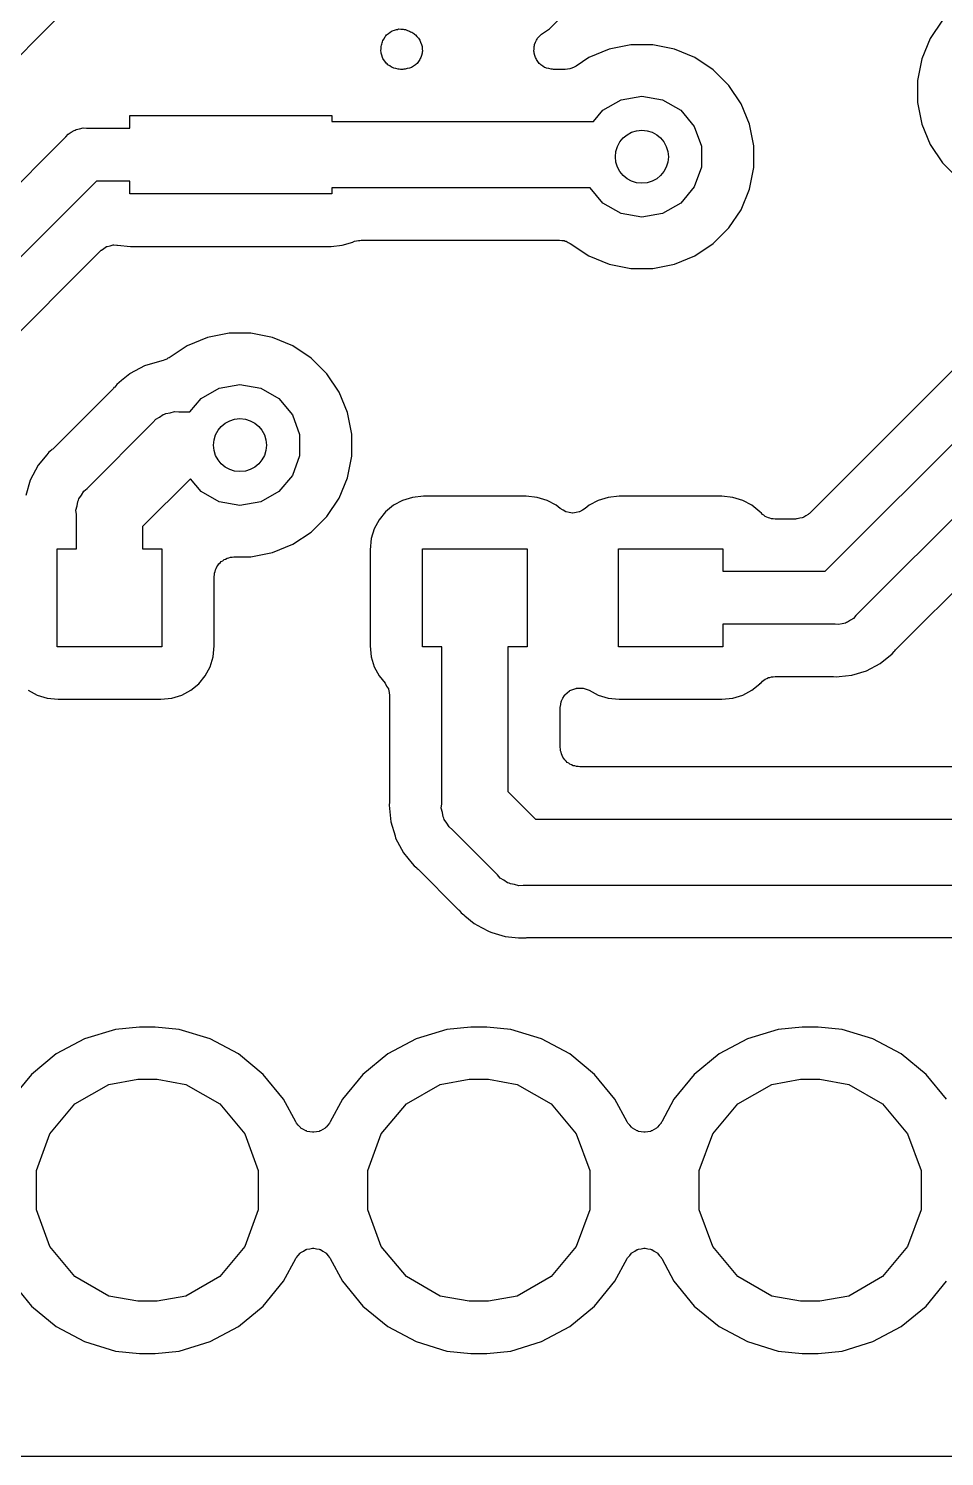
# Model space of a CAD drawing. Extents: x 91 to 190.2, y -113.9 to -59.9.
# Drawn here: x 120.51 to 127.53, y -113.13 to -102.19 of the extents above; entities that cross this region are included whole.
import ezdxf

# ---------------------------------------------------------------- set-up
doc = ezdxf.new("R2010")
doc.units = 0
doc.header["$MEASUREMENT"] = 0
doc.layers.add('BLACK', color=7, linetype='CONTINUOUS')

msp = doc.modelspace()

# ---------------------------------------------------------------- linework, layer by layer
at = {"layer": 'BLACK', "linetype": 'CONTINUOUS'}
for p, q in [((124.501, -102.191), (124.621, -102.071)), ((120.729, -102.108), (116.984, -105.854)), ((123.313, -102.201), (123.329, -102.194)), ((123.329, -102.194), (123.338, -102.194)), ((123.338, -102.194), (123.346, -102.191)), ((123.346, -102.191), (123.363, -102.193)), ((123.363, -102.193), (123.381, -102.192)), ((123.381, -102.192), (123.389, -102.194)), ((123.389, -102.194), (123.398, -102.195)), ((123.398, -102.195), (123.414, -102.202)), ((124.448, -102.226), (124.501, -102.191)), ((127.514, -102.124), (127.42, -102.264)), ((123.215, -102.316), (123.216, -102.307)), ((123.216, -102.307), (123.219, -102.297)), ((123.219, -102.297), (123.223, -102.289)), ((123.223, -102.289), (123.225, -102.28)), ((123.225, -102.28), (123.235, -102.266)), ((123.235, -102.266), (123.243, -102.25)), ((123.243, -102.25), (123.249, -102.244)), ((123.249, -102.244), (123.254, -102.237)), ((123.254, -102.237), (123.268, -102.227)), ((123.268, -102.227), (123.281, -102.215)), ((123.281, -102.215), (123.289, -102.211)), ((123.289, -102.211), (123.296, -102.206)), ((123.296, -102.206), (123.313, -102.201)), ((123.414, -102.202), (123.43, -102.207)), ((123.43, -102.207), (123.438, -102.212)), ((123.438, -102.212), (123.446, -102.216)), ((123.446, -102.216), (123.462, -102.226)), ((123.462, -102.226), (123.468, -102.232)), ((123.468, -102.232), (123.475, -102.236)), ((123.475, -102.236), (123.486, -102.25)), ((123.486, -102.25), (123.499, -102.262)), ((123.499, -102.262), (123.503, -102.27)), ((123.503, -102.27), (123.508, -102.276)), ((123.508, -102.276), (123.514, -102.293)), ((123.514, -102.293), (123.522, -102.309)), ((124.388, -102.309), (124.396, -102.293)), ((124.396, -102.293), (124.402, -102.276)), ((124.402, -102.276), (124.407, -102.27)), ((124.407, -102.27), (124.411, -102.262)), ((124.411, -102.262), (124.424, -102.25)), ((124.424, -102.25), (124.435, -102.236)), ((124.435, -102.236), (124.442, -102.232)), ((124.442, -102.232), (124.448, -102.226)), ((127.42, -102.264), (127.356, -102.42)), ((123.21, -102.359), (123.212, -102.342)), ((123.212, -102.368), (123.21, -102.359)), ((123.212, -102.325), (123.215, -102.316)), ((123.212, -102.342), (123.212, -102.325)), ((123.212, -102.377), (123.212, -102.368)), ((123.218, -102.393), (123.212, -102.377)), ((123.221, -102.41), (123.218, -102.393)), ((123.226, -102.417), (123.221, -102.41)), ((123.229, -102.426), (123.226, -102.417)), ((123.516, -102.411), (123.511, -102.418)), ((123.52, -102.394), (123.516, -102.411)), ((123.526, -102.377), (123.52, -102.394)), ((123.522, -102.309), (123.523, -102.317)), ((123.523, -102.317), (123.526, -102.325)), ((123.526, -102.325), (123.526, -102.343)), ((123.526, -102.343), (123.528, -102.361)), ((123.528, -102.361), (123.526, -102.369)), ((123.526, -102.369), (123.526, -102.377)), ((124.382, -102.361), (124.384, -102.343)), ((124.384, -102.369), (124.382, -102.361)), ((124.384, -102.325), (124.387, -102.317)), ((124.384, -102.343), (124.384, -102.325)), ((124.384, -102.377), (124.384, -102.369)), ((124.39, -102.394), (124.384, -102.377)), ((124.387, -102.317), (124.388, -102.309)), ((124.394, -102.411), (124.39, -102.394)), ((124.399, -102.418), (124.394, -102.411)), ((124.804, -102.41), (124.706, -102.476)), ((124.96, -102.346), (124.804, -102.41)), ((125.126, -102.313), (124.96, -102.346)), ((125.294, -102.313), (125.126, -102.313)), ((125.46, -102.346), (125.294, -102.313)), ((125.616, -102.41), (125.46, -102.346)), ((125.756, -102.504), (125.616, -102.41)), ((123.241, -102.439), (123.229, -102.426)), ((123.25, -102.454), (123.241, -102.439)), ((123.257, -102.459), (123.25, -102.454)), ((123.263, -102.466), (123.257, -102.459)), ((123.278, -102.474), (123.263, -102.466)), ((123.292, -102.485), (123.278, -102.474)), ((123.3, -102.487), (123.292, -102.485)), ((123.308, -102.492), (123.3, -102.487)), ((123.325, -102.495), (123.308, -102.492)), ((123.341, -102.5), (123.325, -102.495)), ((123.35, -102.499), (123.341, -102.5)), ((123.359, -102.501), (123.35, -102.499)), ((123.378, -102.501), (123.359, -102.501)), ((123.386, -102.5), (123.378, -102.501)), ((123.395, -102.5), (123.386, -102.5)), ((123.412, -102.495), (123.395, -102.5)), ((123.43, -102.492), (123.412, -102.495)), ((123.437, -102.488), (123.43, -102.492)), ((123.445, -102.486), (123.437, -102.488)), ((123.459, -102.475), (123.445, -102.486)), ((123.475, -102.466), (123.459, -102.475)), ((123.48, -102.46), (123.475, -102.466)), ((123.487, -102.455), (123.48, -102.46)), ((123.497, -102.44), (123.487, -102.455)), ((123.508, -102.426), (123.497, -102.44)), ((123.511, -102.418), (123.508, -102.426)), ((124.402, -102.426), (124.399, -102.418)), ((124.413, -102.44), (124.402, -102.426)), ((124.423, -102.455), (124.413, -102.44)), ((124.43, -102.46), (124.423, -102.455)), ((124.435, -102.466), (124.43, -102.46)), ((124.451, -102.475), (124.435, -102.466)), ((124.465, -102.486), (124.451, -102.475)), ((124.473, -102.488), (124.465, -102.486)), ((124.48, -102.492), (124.473, -102.488)), ((124.498, -102.495), (124.48, -102.492)), ((124.515, -102.5), (124.498, -102.495)), ((124.524, -102.5), (124.515, -102.5)), ((124.532, -102.501), (124.524, -102.5)), ((124.623, -102.501), (124.532, -102.501)), ((124.641, -102.498), (124.623, -102.501)), ((124.658, -102.497), (124.641, -102.498)), ((124.666, -102.493), (124.658, -102.497)), ((124.674, -102.492), (124.666, -102.493)), ((124.69, -102.483), (124.674, -102.492)), ((124.706, -102.476), (124.69, -102.483)), ((125.876, -102.624), (125.756, -102.504)), ((127.356, -102.42), (127.323, -102.586)), ((125.97, -102.764), (125.876, -102.624)), ((127.323, -102.586), (127.323, -102.754)), ((124.912, -102.814), (125.051, -102.734)), ((125.051, -102.734), (125.21, -102.706)), ((125.21, -102.706), (125.369, -102.734)), ((125.369, -102.734), (125.508, -102.814)), ((124.839, -102.901), (124.912, -102.814)), ((125.508, -102.814), (125.612, -102.938)), ((126.034, -102.92), (125.97, -102.764)), ((127.323, -102.754), (127.356, -102.92)), ((120.867, -102.966), (120.874, -102.961)), ((120.874, -102.961), (120.901, -102.956)), ((120.901, -102.956), (120.927, -102.949)), ((120.927, -102.949), (120.954, -102.952)), ((120.954, -102.952), (121.285, -102.952)), ((121.285, -102.952), (121.285, -102.855)), ((121.285, -102.855), (122.835, -102.855)), ((122.835, -102.855), (122.835, -102.901)), ((122.835, -102.901), (124.839, -102.901)), ((125.612, -102.938), (125.667, -103.089)), ((126.067, -103.086), (126.034, -102.92)), ((127.356, -102.92), (127.42, -103.076)), ((118.023, -105.79), (120.795, -103.018)), ((120.795, -103.018), (120.812, -102.997)), ((120.812, -102.997), (120.836, -102.983)), ((120.836, -102.983), (120.858, -102.968)), ((120.858, -102.968), (120.867, -102.966)), ((125.667, -103.089), (125.667, -103.251)), ((126.067, -103.254), (126.067, -103.086)), ((127.42, -103.076), (127.514, -103.216)), ((125.667, -103.251), (125.612, -103.402)), ((126.034, -103.42), (126.067, -103.254)), ((127.514, -103.216), (127.634, -103.336)), ((121.029, -103.358), (118.363, -106.024)), ((121.285, -103.358), (121.029, -103.358)), ((121.285, -103.455), (121.285, -103.358)), ((122.835, -103.455), (121.285, -103.455)), ((124.814, -103.409), (122.835, -103.409)), ((122.835, -103.409), (122.835, -103.455)), ((124.912, -103.526), (124.814, -103.409)), ((125.612, -103.402), (125.508, -103.526)), ((125.97, -103.576), (126.034, -103.42)), ((125.051, -103.606), (124.912, -103.526)), ((125.21, -103.634), (125.051, -103.606)), ((125.369, -103.606), (125.21, -103.634)), ((125.508, -103.526), (125.369, -103.606)), ((125.876, -103.716), (125.97, -103.576)), ((125.756, -103.836), (125.876, -103.716)), ((128.704, -103.693), (126.494, -105.903)), ((126.616, -106.347), (129.25, -103.713)), ((122.913, -103.849), (122.995, -103.825)), ((122.995, -103.825), (122.998, -103.823)), ((122.998, -103.823), (123.008, -103.818)), ((123.008, -103.818), (123.023, -103.815)), ((123.023, -103.815), (123.038, -103.811)), ((123.038, -103.811), (123.048, -103.811)), ((123.048, -103.811), (123.059, -103.809)), ((123.059, -103.809), (124.578, -103.809)), ((124.578, -103.809), (124.596, -103.812)), ((124.596, -103.812), (124.614, -103.813)), ((124.614, -103.813), (124.621, -103.817)), ((124.621, -103.817), (124.629, -103.818)), ((124.629, -103.818), (124.645, -103.827)), ((124.645, -103.827), (124.661, -103.834)), ((124.661, -103.834), (124.804, -103.93)), ((125.616, -103.93), (125.756, -103.836)), ((119.437, -105.516), (121.064, -103.889)), ((121.064, -103.889), (121.066, -103.887)), ((121.066, -103.887), (121.068, -103.885)), ((121.068, -103.885), (121.087, -103.873)), ((121.087, -103.873), (121.107, -103.859)), ((121.107, -103.859), (121.109, -103.858)), ((121.109, -103.858), (121.111, -103.857)), ((121.111, -103.857), (121.134, -103.852)), ((121.134, -103.852), (121.157, -103.846)), ((121.157, -103.846), (121.16, -103.846)), ((121.16, -103.846), (121.162, -103.845)), ((121.162, -103.845), (121.186, -103.848)), ((121.186, -103.848), (121.187, -103.848)), ((121.187, -103.848), (121.192, -103.848)), ((121.192, -103.848), (121.292, -103.858)), ((121.292, -103.858), (122.828, -103.858)), ((122.828, -103.858), (122.913, -103.849)), ((124.804, -103.93), (124.96, -103.994)), ((125.46, -103.994), (125.616, -103.93)), ((124.96, -103.994), (125.126, -104.027)), ((125.126, -104.027), (125.294, -104.027)), ((125.294, -104.027), (125.46, -103.994)), ((129.484, -104.053), (126.85, -106.687)), ((121.88, -104.556), (121.724, -104.62)), ((122.046, -104.523), (121.88, -104.556)), ((122.214, -104.523), (122.046, -104.523)), ((122.38, -104.556), (122.214, -104.523)), ((122.536, -104.62), (122.38, -104.556)), ((127.153, -106.95), (129.575, -104.528)), ((121.588, -104.711), (121.578, -104.715)), ((121.724, -104.62), (121.588, -104.711)), ((122.676, -104.714), (122.536, -104.62)), ((122.796, -104.834), (122.676, -104.714)), ((121.399, -104.773), (121.289, -104.832)), ((121.531, -104.733), (121.399, -104.773)), ((121.54, -104.732), (121.531, -104.733)), ((121.555, -104.726), (121.54, -104.732)), ((121.57, -104.722), (121.555, -104.726)), ((121.578, -104.715), (121.57, -104.722)), ((121.185, -104.915), (121.17, -104.935)), ((121.223, -104.885), (121.185, -104.915)), ((121.285, -104.834), (121.223, -104.885)), ((121.223, -104.885), (121.223, -104.885)), ((121.289, -104.832), (121.285, -104.834)), ((121.289, -104.832), (121.289, -104.832)), ((121.971, -104.944), (122.13, -104.916)), ((122.13, -104.916), (122.289, -104.944)), ((122.89, -104.974), (122.796, -104.834)), ((121.16, -104.945), (120.695, -105.41)), ((121.164, -104.939), (121.16, -104.945)), ((121.17, -104.935), (121.164, -104.939)), ((121.746, -105.126), (121.832, -105.024)), ((121.832, -105.024), (121.971, -104.944)), ((122.289, -104.944), (122.428, -105.024)), ((122.428, -105.024), (122.532, -105.148)), ((122.954, -105.13), (122.89, -104.974)), ((121.513, -105.166), (121.541, -105.146)), ((121.541, -105.146), (121.552, -105.143)), ((121.552, -105.143), (121.562, -105.138)), ((121.562, -105.138), (121.595, -105.132)), ((121.595, -105.132), (121.628, -105.123)), ((121.628, -105.123), (121.661, -105.126)), ((121.661, -105.126), (121.746, -105.126)), ((122.532, -105.148), (122.587, -105.299)), ((122.987, -105.296), (122.954, -105.13)), ((120.958, -105.713), (121.463, -105.208)), ((121.463, -105.208), (121.484, -105.182)), ((121.484, -105.182), (121.513, -105.166)), ((122.587, -105.299), (122.587, -105.461)), ((122.987, -105.464), (122.987, -105.296)), ((120.65, -105.455), (120.584, -105.535)), ((120.665, -105.435), (120.65, -105.455)), ((120.65, -105.455), (120.65, -105.455)), ((120.685, -105.42), (120.665, -105.435)), ((120.689, -105.414), (120.685, -105.42)), ((120.695, -105.41), (120.689, -105.414)), ((122.587, -105.461), (122.532, -105.612)), ((122.954, -105.63), (122.987, -105.464)), ((120.584, -105.535), (120.523, -105.649)), ((120.523, -105.649), (120.488, -105.765)), ((121.75, -105.639), (121.384, -106.005)), ((121.832, -105.736), (121.75, -105.639)), ((122.532, -105.612), (122.428, -105.736)), ((122.89, -105.786), (122.954, -105.63)), ((120.888, -105.812), (120.893, -105.802)), ((120.893, -105.802), (120.896, -105.791)), ((120.896, -105.791), (120.916, -105.763)), ((120.916, -105.763), (120.932, -105.734)), ((120.932, -105.734), (120.958, -105.713)), ((121.971, -105.816), (121.832, -105.736)), ((122.428, -105.736), (122.289, -105.816)), ((122.796, -105.926), (122.89, -105.786)), ((123.376, -105.804), (123.307, -105.841)), ((123.452, -105.781), (123.376, -105.804)), ((123.537, -105.772), (123.452, -105.781)), ((124.323, -105.772), (123.537, -105.772)), ((124.408, -105.781), (124.323, -105.772)), ((124.484, -105.804), (124.408, -105.781)), ((124.553, -105.841), (124.484, -105.804)), ((124.876, -105.804), (124.807, -105.841)), ((124.952, -105.781), (124.876, -105.804)), ((125.037, -105.772), (124.952, -105.781)), ((125.823, -105.772), (125.037, -105.772)), ((125.908, -105.781), (125.823, -105.772)), ((125.984, -105.804), (125.908, -105.781)), ((126.053, -105.841), (125.984, -105.804)), ((120.873, -105.878), (120.882, -105.845)), ((120.876, -105.911), (120.873, -105.878)), ((120.876, -106.175), (120.876, -105.911)), ((120.882, -105.845), (120.888, -105.812)), ((122.13, -105.844), (121.971, -105.816)), ((122.289, -105.816), (122.13, -105.844)), ((123.246, -105.891), (123.196, -105.952)), ((123.307, -105.841), (123.246, -105.891)), ((124.585, -105.867), (124.553, -105.841)), ((124.606, -105.879), (124.585, -105.867)), ((124.627, -105.891), (124.606, -105.879)), ((124.629, -105.891), (124.627, -105.891)), ((124.63, -105.892), (124.629, -105.891)), ((124.654, -105.896), (124.63, -105.892)), ((124.678, -105.901), (124.654, -105.896)), ((124.68, -105.9), (124.678, -105.901)), ((124.682, -105.901), (124.68, -105.9)), ((124.706, -105.896), (124.682, -105.901)), ((124.73, -105.892), (124.706, -105.896)), ((124.731, -105.891), (124.73, -105.892)), ((124.733, -105.891), (124.731, -105.891)), ((124.754, -105.879), (124.733, -105.891)), ((124.775, -105.867), (124.754, -105.879)), ((124.807, -105.841), (124.775, -105.867)), ((126.114, -105.891), (126.053, -105.841)), ((126.115, -105.892), (126.114, -105.891)), ((126.126, -105.901), (126.115, -105.892)), ((126.135, -105.912), (126.126, -105.901)), ((126.145, -105.918), (126.135, -105.912)), ((126.155, -105.926), (126.145, -105.918)), ((126.484, -105.912), (126.467, -105.922)), ((126.489, -105.907), (126.484, -105.912)), ((126.494, -105.903), (126.489, -105.907)), ((121.384, -106.005), (121.384, -106.175)), ((122.676, -106.046), (122.796, -105.926)), ((123.159, -106.021), (123.136, -106.097)), ((123.196, -105.952), (123.159, -106.021)), ((126.168, -105.931), (126.155, -105.926)), ((126.18, -105.938), (126.168, -105.931)), ((126.192, -105.94), (126.18, -105.938)), ((126.203, -105.944), (126.192, -105.94)), ((126.217, -105.944), (126.203, -105.944)), ((126.231, -105.947), (126.217, -105.944)), ((126.388, -105.947), (126.231, -105.947)), ((126.395, -105.946), (126.388, -105.947)), ((126.401, -105.946), (126.395, -105.946)), ((126.42, -105.941), (126.401, -105.946)), ((126.439, -105.938), (126.42, -105.941)), ((126.445, -105.934), (126.439, -105.938)), ((126.451, -105.933), (126.445, -105.934)), ((126.467, -105.922), (126.451, -105.933)), ((122.536, -106.14), (122.676, -106.046)), ((123.136, -106.097), (123.127, -106.182)), ((120.73, -106.925), (120.73, -106.175)), ((120.73, -106.175), (120.876, -106.175)), ((121.384, -106.175), (121.53, -106.175)), ((121.53, -106.175), (121.53, -106.925)), ((122.02, -106.253), (122.031, -106.246)), ((122.031, -106.246), (122.044, -106.244)), ((122.044, -106.244), (122.057, -106.239)), ((122.057, -106.239), (122.07, -106.239)), ((122.07, -106.239), (122.083, -106.237)), ((122.083, -106.237), (122.214, -106.237)), ((122.214, -106.237), (122.38, -106.204)), ((122.38, -106.204), (122.536, -106.14)), ((123.127, -106.182), (123.127, -106.918)), ((123.53, -106.925), (123.53, -106.175)), ((123.53, -106.175), (124.33, -106.175)), ((124.33, -106.175), (124.33, -106.925)), ((125.03, -106.925), (125.03, -106.175)), ((125.03, -106.175), (125.83, -106.175)), ((125.83, -106.175), (125.83, -106.347)), ((121.935, -106.361), (121.939, -106.349)), ((121.939, -106.349), (121.942, -106.336)), ((121.942, -106.336), (121.948, -106.325)), ((121.948, -106.325), (121.953, -106.312)), ((121.953, -106.312), (121.961, -106.302)), ((121.961, -106.302), (121.968, -106.291)), ((121.968, -106.291), (121.978, -106.282)), ((121.978, -106.282), (121.986, -106.272)), ((121.986, -106.272), (121.998, -106.266)), ((121.998, -106.266), (122.008, -106.257)), ((122.008, -106.257), (122.02, -106.253)), ((125.83, -106.347), (126.616, -106.347)), ((121.933, -106.387), (121.935, -106.374)), ((121.933, -106.918), (121.933, -106.387)), ((121.935, -106.374), (121.935, -106.361)), ((126.691, -106.753), (125.83, -106.753)), ((125.83, -106.753), (125.83, -106.925)), ((126.718, -106.756), (126.691, -106.753)), ((126.744, -106.749), (126.718, -106.756)), ((126.771, -106.744), (126.744, -106.749)), ((126.778, -106.739), (126.771, -106.744)), ((126.787, -106.737), (126.778, -106.739)), ((126.809, -106.722), (126.787, -106.737)), ((126.833, -106.708), (126.809, -106.722)), ((126.85, -106.687), (126.833, -106.708)), ((121.53, -106.925), (120.73, -106.925)), ((121.901, -107.079), (121.924, -107.003)), ((121.924, -107.003), (121.933, -106.918)), ((123.127, -106.918), (123.136, -107.003)), ((123.136, -107.003), (123.159, -107.079)), ((123.676, -106.925), (123.53, -106.925)), ((123.676, -108.129), (123.676, -106.925)), ((124.33, -106.925), (124.184, -106.925)), ((124.184, -106.925), (124.184, -108.035)), ((125.83, -106.925), (125.03, -106.925)), ((127.037, -107.054), (127.129, -106.979)), ((127.129, -106.979), (127.143, -106.961)), ((127.143, -106.961), (127.148, -106.956)), ((127.148, -106.956), (127.153, -106.95)), ((121.864, -107.148), (121.901, -107.079)), ((123.159, -107.079), (123.196, -107.148)), ((126.818, -107.144), (126.932, -107.11)), ((126.932, -107.11), (127.037, -107.054)), ((121.753, -107.259), (121.814, -107.209)), ((121.814, -107.209), (121.864, -107.148)), ((123.196, -107.148), (123.242, -107.205)), ((123.242, -107.205), (123.254, -107.227)), ((123.254, -107.227), (123.267, -107.248)), ((126.053, -107.259), (126.114, -107.209)), ((126.114, -107.209), (126.115, -107.208)), ((126.115, -107.208), (126.126, -107.199)), ((126.126, -107.199), (126.135, -107.188)), ((126.135, -107.188), (126.145, -107.182)), ((126.145, -107.182), (126.155, -107.174)), ((126.155, -107.174), (126.168, -107.169)), ((126.168, -107.169), (126.18, -107.162)), ((126.18, -107.162), (126.192, -107.16)), ((126.192, -107.16), (126.203, -107.156)), ((126.203, -107.156), (126.217, -107.156)), ((126.217, -107.156), (126.231, -107.153)), ((126.231, -107.153), (126.663, -107.153)), ((126.663, -107.153), (126.67, -107.154)), ((126.67, -107.154), (126.678, -107.154)), ((126.678, -107.154), (126.7, -107.156)), ((126.7, -107.156), (126.722, -107.154)), ((126.722, -107.154), (126.818, -107.144)), ((120.507, -107.259), (120.576, -107.296)), ((120.576, -107.296), (120.652, -107.319)), ((120.652, -107.319), (120.737, -107.328)), ((120.737, -107.328), (121.523, -107.328)), ((121.523, -107.328), (121.608, -107.319)), ((121.608, -107.319), (121.684, -107.296)), ((121.684, -107.296), (121.753, -107.259)), ((123.267, -107.248), (123.267, -107.249)), ((123.267, -107.249), (123.268, -107.25)), ((123.268, -107.25), (123.272, -107.275)), ((123.272, -107.275), (123.276, -107.3)), ((123.276, -107.3), (123.276, -108.101)), ((124.593, -107.339), (124.605, -107.319)), ((124.593, -107.342), (124.593, -107.339)), ((124.605, -107.319), (124.616, -107.298)), ((124.616, -107.298), (124.618, -107.296)), ((124.618, -107.296), (124.619, -107.294)), ((124.619, -107.294), (124.637, -107.279)), ((124.637, -107.279), (124.655, -107.263)), ((124.655, -107.263), (124.657, -107.262)), ((124.657, -107.262), (124.659, -107.261)), ((124.659, -107.261), (124.681, -107.252)), ((124.681, -107.252), (124.703, -107.244)), ((124.703, -107.244), (124.706, -107.244)), ((124.706, -107.244), (124.708, -107.243)), ((124.708, -107.243), (124.732, -107.243)), ((124.732, -107.243), (124.755, -107.242)), ((124.755, -107.242), (124.758, -107.243)), ((124.758, -107.243), (124.76, -107.243)), ((124.76, -107.243), (124.782, -107.251)), ((124.782, -107.251), (124.805, -107.258)), ((124.805, -107.258), (124.876, -107.296)), ((124.876, -107.296), (124.952, -107.319)), ((124.952, -107.319), (125.037, -107.328)), ((125.037, -107.328), (125.823, -107.328)), ((125.823, -107.328), (125.908, -107.319)), ((125.908, -107.319), (125.984, -107.296)), ((125.984, -107.296), (126.053, -107.259)), ((124.584, -107.39), (124.588, -107.367)), ((124.584, -107.696), (124.584, -107.39)), ((124.588, -107.367), (124.591, -107.344)), ((124.591, -107.344), (124.593, -107.342)), ((124.586, -107.709), (124.584, -107.696)), ((124.586, -107.722), (124.586, -107.709)), ((124.591, -107.734), (124.586, -107.722)), ((124.593, -107.747), (124.591, -107.734)), ((124.6, -107.759), (124.593, -107.747)), ((124.604, -107.771), (124.6, -107.759)), ((124.613, -107.781), (124.604, -107.771)), ((124.619, -107.792), (124.613, -107.781)), ((124.629, -107.801), (124.619, -107.792)), ((124.638, -107.811), (124.629, -107.801)), ((124.649, -107.817), (124.638, -107.811)), ((124.659, -107.826), (124.649, -107.817)), ((124.671, -107.83), (124.659, -107.826)), ((124.683, -107.837), (124.671, -107.83)), ((124.696, -107.839), (124.683, -107.837)), ((124.708, -107.844), (124.696, -107.839)), ((124.721, -107.844), (124.708, -107.844)), ((124.734, -107.846), (124.721, -107.844)), ((128.167, -107.846), (124.734, -107.846)), ((123.276, -108.101), (123.275, -108.108)), ((124.184, -108.035), (124.395, -108.246)), ((123.275, -108.115), (123.273, -108.14)), ((123.273, -108.14), (123.275, -108.165)), ((123.275, -108.108), (123.275, -108.115)), ((123.275, -108.165), (123.285, -108.268)), ((123.673, -108.162), (123.676, -108.129)), ((123.682, -108.195), (123.673, -108.162)), ((123.688, -108.228), (123.682, -108.195)), ((123.285, -108.268), (123.318, -108.374)), ((123.693, -108.238), (123.688, -108.228)), ((123.696, -108.249), (123.693, -108.238)), ((123.716, -108.277), (123.696, -108.249)), ((123.732, -108.306), (123.716, -108.277)), ((123.758, -108.327), (123.732, -108.306)), ((124.395, -108.246), (128.395, -108.246)), ((123.318, -108.374), (123.323, -108.391)), ((123.323, -108.391), (123.384, -108.505)), ((124.103, -108.672), (123.758, -108.327)), ((123.384, -108.505), (123.45, -108.585)), ((123.45, -108.585), (123.45, -108.585)), ((123.45, -108.585), (123.465, -108.605)), ((123.465, -108.605), (123.485, -108.62)), ((123.485, -108.62), (123.489, -108.626)), ((123.489, -108.626), (123.495, -108.63)), ((123.495, -108.63), (123.8, -108.935)), ((124.124, -108.698), (124.103, -108.672)), ((124.153, -108.714), (124.124, -108.698)), ((124.181, -108.734), (124.153, -108.714)), ((124.192, -108.737), (124.181, -108.734)), ((124.202, -108.742), (124.192, -108.737)), ((124.235, -108.748), (124.202, -108.742)), ((124.268, -108.757), (124.235, -108.748)), ((124.301, -108.754), (124.268, -108.757)), ((128.489, -108.754), (124.301, -108.754)), ((123.8, -108.935), (123.804, -108.941)), ((123.804, -108.941), (123.81, -108.945)), ((123.81, -108.945), (123.825, -108.965)), ((123.825, -108.965), (123.845, -108.98)), ((123.845, -108.98), (123.853, -108.987)), ((123.853, -108.987), (123.853, -108.987)), ((123.853, -108.987), (123.925, -109.046)), ((123.925, -109.046), (123.982, -109.077)), ((123.982, -109.077), (123.982, -109.077)), ((123.982, -109.077), (124.039, -109.107)), ((124.039, -109.107), (124.06, -109.114)), ((124.06, -109.114), (124.06, -109.114)), ((124.06, -109.114), (124.162, -109.145)), ((124.162, -109.145), (124.265, -109.155)), ((124.265, -109.155), (124.265, -109.155)), ((124.265, -109.155), (124.265, -109.155)), ((124.265, -109.155), (124.29, -109.157)), ((124.29, -109.157), (124.315, -109.155)), ((124.315, -109.155), (124.322, -109.155)), ((124.322, -109.155), (124.329, -109.154)), ((124.329, -109.154), (128.226, -109.154)), ((121.359, -109.84), (121.175, -109.858)), ((121.481, -109.84), (121.359, -109.84)), ((121.665, -109.858), (121.481, -109.84)), ((123.899, -109.84), (123.715, -109.858)), ((124.021, -109.84), (123.899, -109.84)), ((124.205, -109.858), (124.021, -109.84)), ((126.439, -109.84), (126.255, -109.858)), ((126.561, -109.84), (126.439, -109.84)), ((126.745, -109.858), (126.561, -109.84)), ((120.939, -109.93), (120.722, -110.046)), ((121.175, -109.858), (120.939, -109.93)), ((121.901, -109.93), (121.665, -109.858)), ((122.118, -110.046), (121.901, -109.93)), ((123.479, -109.93), (123.262, -110.046)), ((123.715, -109.858), (123.479, -109.93)), ((124.441, -109.93), (124.205, -109.858)), ((124.658, -110.046), (124.441, -109.93)), ((126.019, -109.93), (125.802, -110.046)), ((126.255, -109.858), (126.019, -109.93)), ((126.981, -109.93), (126.745, -109.858)), ((127.198, -110.046), (126.981, -109.93)), ((120.722, -110.046), (120.532, -110.202)), ((122.308, -110.202), (122.118, -110.046)), ((123.262, -110.046), (123.072, -110.202)), ((124.848, -110.202), (124.658, -110.046)), ((125.802, -110.046), (125.612, -110.202)), ((127.388, -110.202), (127.198, -110.046)), ((120.532, -110.202), (120.399, -110.364)), ((120.865, -110.429), (121.125, -110.279)), ((121.125, -110.279), (121.346, -110.24)), ((121.346, -110.24), (121.494, -110.24)), ((121.494, -110.24), (121.715, -110.279)), ((121.715, -110.279), (121.975, -110.429)), ((122.464, -110.392), (122.308, -110.202)), ((123.072, -110.202), (122.916, -110.392)), ((123.405, -110.429), (123.665, -110.279)), ((123.665, -110.279), (123.886, -110.24)), ((123.886, -110.24), (124.034, -110.24)), ((124.034, -110.24), (124.255, -110.279)), ((124.255, -110.279), (124.515, -110.429)), ((125.004, -110.392), (124.848, -110.202)), ((125.612, -110.202), (125.456, -110.392)), ((125.945, -110.429), (126.205, -110.279)), ((126.205, -110.279), (126.426, -110.24)), ((126.426, -110.24), (126.574, -110.24)), ((126.574, -110.24), (126.795, -110.279)), ((126.795, -110.279), (127.055, -110.429)), ((127.544, -110.392), (127.388, -110.202)), ((122.558, -110.567), (122.464, -110.392)), ((122.916, -110.392), (122.822, -110.567)), ((125.098, -110.567), (125.004, -110.392)), ((125.456, -110.392), (125.362, -110.567)), ((120.673, -110.658), (120.865, -110.429)), ((121.975, -110.429), (122.167, -110.658)), ((123.213, -110.658), (123.405, -110.429)), ((124.515, -110.429), (124.707, -110.658)), ((125.753, -110.658), (125.945, -110.429)), ((127.055, -110.429), (127.247, -110.658)), ((122.561, -110.571), (122.558, -110.567)), ((122.563, -110.575), (122.561, -110.571)), ((122.577, -110.591), (122.563, -110.575)), ((122.59, -110.608), (122.577, -110.591)), ((122.594, -110.61), (122.59, -110.608)), ((122.597, -110.614), (122.594, -110.61)), ((122.616, -110.624), (122.597, -110.614)), ((122.783, -110.614), (122.764, -110.624)), ((122.786, -110.61), (122.783, -110.614)), ((122.79, -110.608), (122.786, -110.61)), ((122.803, -110.591), (122.79, -110.608)), ((122.817, -110.575), (122.803, -110.591)), ((122.819, -110.571), (122.817, -110.575)), ((122.822, -110.567), (122.819, -110.571)), ((125.101, -110.571), (125.098, -110.567)), ((125.103, -110.575), (125.101, -110.571)), ((125.117, -110.591), (125.103, -110.575)), ((125.13, -110.608), (125.117, -110.591)), ((125.134, -110.61), (125.13, -110.608)), ((125.137, -110.614), (125.134, -110.61)), ((125.156, -110.624), (125.137, -110.614)), ((125.323, -110.614), (125.304, -110.624)), ((125.326, -110.61), (125.323, -110.614)), ((125.33, -110.608), (125.326, -110.61)), ((125.343, -110.591), (125.33, -110.608)), ((125.357, -110.575), (125.343, -110.591)), ((125.359, -110.571), (125.357, -110.575)), ((125.362, -110.567), (125.359, -110.571)), ((120.57, -110.94), (120.673, -110.658)), ((122.167, -110.658), (122.27, -110.94)), ((122.634, -110.635), (122.616, -110.624)), ((122.639, -110.636), (122.634, -110.635)), ((122.643, -110.639), (122.639, -110.636)), ((122.664, -110.642), (122.643, -110.639)), ((122.685, -110.646), (122.664, -110.642)), ((122.69, -110.645), (122.685, -110.646)), ((122.695, -110.646), (122.69, -110.645)), ((122.716, -110.642), (122.695, -110.646)), ((122.737, -110.639), (122.716, -110.642)), ((122.741, -110.636), (122.737, -110.639)), ((122.746, -110.635), (122.741, -110.636)), ((122.764, -110.624), (122.746, -110.635)), ((123.11, -110.94), (123.213, -110.658)), ((124.707, -110.658), (124.81, -110.94)), ((125.174, -110.635), (125.156, -110.624)), ((125.179, -110.636), (125.174, -110.635)), ((125.183, -110.639), (125.179, -110.636)), ((125.204, -110.642), (125.183, -110.639)), ((125.225, -110.646), (125.204, -110.642)), ((125.23, -110.645), (125.225, -110.646)), ((125.235, -110.646), (125.23, -110.645)), ((125.256, -110.642), (125.235, -110.646)), ((125.277, -110.639), (125.256, -110.642)), ((125.281, -110.636), (125.277, -110.639)), ((125.286, -110.635), (125.281, -110.636)), ((125.304, -110.624), (125.286, -110.635)), ((125.65, -110.94), (125.753, -110.658)), ((127.247, -110.658), (127.35, -110.94)), ((120.57, -111.24), (120.57, -110.94)), ((122.27, -110.94), (122.27, -111.24)), ((123.11, -111.24), (123.11, -110.94)), ((124.81, -110.94), (124.81, -111.24)), ((125.65, -111.24), (125.65, -110.94)), ((127.35, -110.94), (127.35, -111.24)), ((120.673, -111.522), (120.57, -111.24)), ((122.27, -111.24), (122.167, -111.522)), ((123.213, -111.522), (123.11, -111.24)), ((124.81, -111.24), (124.707, -111.522)), ((125.753, -111.522), (125.65, -111.24)), ((127.35, -111.24), (127.247, -111.522)), ((120.865, -111.751), (120.673, -111.522)), ((122.167, -111.522), (121.975, -111.751)), ((122.561, -111.609), (122.563, -111.605)), ((122.563, -111.605), (122.577, -111.589)), ((122.577, -111.589), (122.59, -111.572)), ((122.59, -111.572), (122.594, -111.57)), ((122.594, -111.57), (122.597, -111.566)), ((122.597, -111.566), (122.616, -111.556)), ((122.616, -111.556), (122.634, -111.545)), ((122.634, -111.545), (122.639, -111.544)), ((122.639, -111.544), (122.643, -111.541)), ((122.643, -111.541), (122.664, -111.538)), ((122.664, -111.538), (122.685, -111.534)), ((122.685, -111.534), (122.69, -111.535)), ((122.69, -111.535), (122.695, -111.534)), ((122.695, -111.534), (122.716, -111.538)), ((122.716, -111.538), (122.737, -111.541)), ((122.737, -111.541), (122.741, -111.544)), ((122.741, -111.544), (122.746, -111.545)), ((122.746, -111.545), (122.764, -111.556)), ((122.764, -111.556), (122.783, -111.566)), ((122.783, -111.566), (122.786, -111.57)), ((122.786, -111.57), (122.79, -111.572)), ((122.79, -111.572), (122.803, -111.589)), ((122.803, -111.589), (122.817, -111.605)), ((122.817, -111.605), (122.819, -111.609)), ((123.405, -111.751), (123.213, -111.522)), ((124.707, -111.522), (124.515, -111.751)), ((125.101, -111.609), (125.103, -111.605)), ((125.103, -111.605), (125.117, -111.589)), ((125.117, -111.589), (125.13, -111.572)), ((125.13, -111.572), (125.134, -111.57)), ((125.134, -111.57), (125.137, -111.566)), ((125.137, -111.566), (125.156, -111.556)), ((125.156, -111.556), (125.174, -111.545)), ((125.174, -111.545), (125.179, -111.544)), ((125.179, -111.544), (125.183, -111.541)), ((125.183, -111.541), (125.204, -111.538)), ((125.204, -111.538), (125.225, -111.534)), ((125.225, -111.534), (125.23, -111.535)), ((125.23, -111.535), (125.235, -111.534)), ((125.235, -111.534), (125.256, -111.538)), ((125.256, -111.538), (125.277, -111.541)), ((125.277, -111.541), (125.281, -111.544)), ((125.281, -111.544), (125.286, -111.545)), ((125.286, -111.545), (125.304, -111.556)), ((125.304, -111.556), (125.323, -111.566)), ((125.323, -111.566), (125.326, -111.57)), ((125.326, -111.57), (125.33, -111.572)), ((125.33, -111.572), (125.343, -111.589)), ((125.343, -111.589), (125.357, -111.605)), ((125.357, -111.605), (125.359, -111.609)), ((125.945, -111.751), (125.753, -111.522)), ((127.247, -111.522), (127.055, -111.751)), ((122.464, -111.788), (122.558, -111.613)), ((122.558, -111.613), (122.561, -111.609)), ((122.819, -111.609), (122.822, -111.613)), ((122.822, -111.613), (122.916, -111.788)), ((125.004, -111.788), (125.098, -111.613)), ((125.098, -111.613), (125.101, -111.609)), ((125.359, -111.609), (125.362, -111.613)), ((125.362, -111.613), (125.456, -111.788)), ((120.399, -111.816), (120.532, -111.978)), ((121.125, -111.901), (120.865, -111.751)), ((121.975, -111.751), (121.715, -111.901)), ((122.308, -111.978), (122.464, -111.788)), ((122.916, -111.788), (123.072, -111.978)), ((123.665, -111.901), (123.405, -111.751)), ((124.515, -111.751), (124.255, -111.901)), ((124.848, -111.978), (125.004, -111.788)), ((125.456, -111.788), (125.612, -111.978)), ((126.205, -111.901), (125.945, -111.751)), ((127.055, -111.751), (126.795, -111.901)), ((127.388, -111.978), (127.544, -111.788)), ((121.346, -111.94), (121.125, -111.901)), ((121.715, -111.901), (121.494, -111.94)), ((123.886, -111.94), (123.665, -111.901)), ((124.255, -111.901), (124.034, -111.94)), ((126.426, -111.94), (126.205, -111.901)), ((126.795, -111.901), (126.574, -111.94)), ((120.532, -111.978), (120.722, -112.134)), ((121.494, -111.94), (121.346, -111.94)), ((122.118, -112.134), (122.308, -111.978)), ((123.072, -111.978), (123.262, -112.134)), ((124.034, -111.94), (123.886, -111.94)), ((124.658, -112.134), (124.848, -111.978)), ((125.612, -111.978), (125.802, -112.134)), ((126.574, -111.94), (126.426, -111.94)), ((127.198, -112.134), (127.388, -111.978)), ((120.722, -112.134), (120.939, -112.25)), ((121.901, -112.25), (122.118, -112.134)), ((123.262, -112.134), (123.479, -112.25)), ((124.441, -112.25), (124.658, -112.134)), ((125.802, -112.134), (126.019, -112.25)), ((126.981, -112.25), (127.198, -112.134)), ((120.939, -112.25), (121.175, -112.322)), ((121.665, -112.322), (121.901, -112.25)), ((123.479, -112.25), (123.715, -112.322)), ((124.205, -112.322), (124.441, -112.25)), ((126.019, -112.25), (126.255, -112.322)), ((126.745, -112.322), (126.981, -112.25)), ((121.175, -112.322), (121.359, -112.34)), ((121.359, -112.34), (121.481, -112.34)), ((121.481, -112.34), (121.665, -112.322)), ((123.715, -112.322), (123.899, -112.34)), ((123.899, -112.34), (124.021, -112.34)), ((124.021, -112.34), (124.205, -112.322)), ((126.255, -112.322), (126.439, -112.34)), ((126.439, -112.34), (126.561, -112.34)), ((126.561, -112.34), (126.745, -112.322)), ((177.193, -113.13), (107.599, -113.13))]:
    msp.add_line(p, q, dxfattribs=at)
at = {"layer": 'BLACK'}
for centre in [(125.21, -103.17), (122.13, -105.38)]:
    msp.add_circle(centre, 0.2032, dxfattribs=at)

doc.saveas('drawing.dxf')
